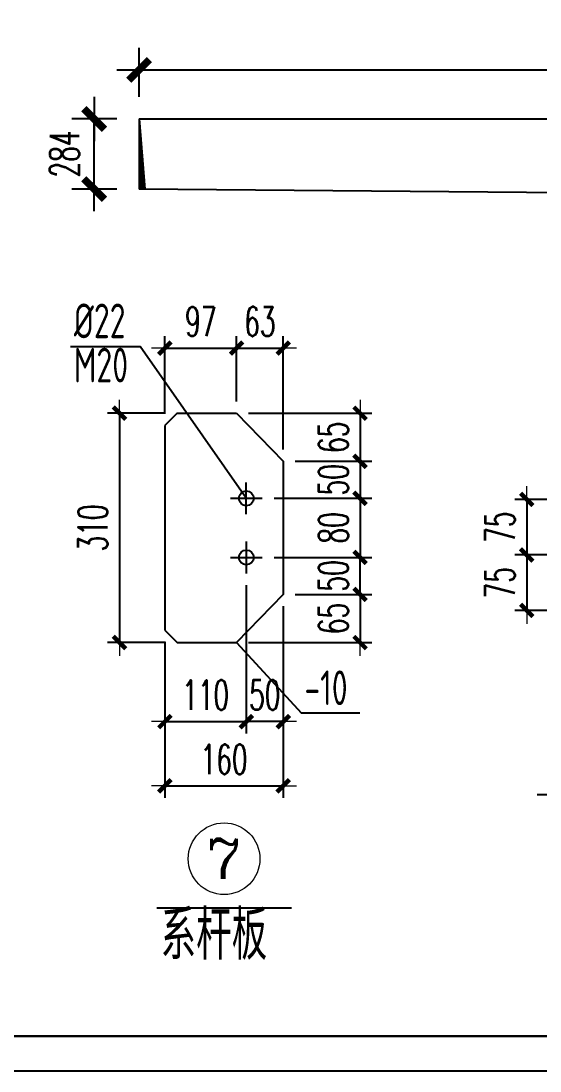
# Model space of a CAD drawing. Header units: inches. Extents: x 129725932 to 129894734, y 55771230 to 55809283.
# Drawn here: x 129803368 to 129805473, y 55800911 to 55805169 of the extents above; entities that cross this region are included whole.
import ezdxf
from ezdxf.enums import TextEntityAlignment as Align

# ---------------------------------------------------------------- set-up
doc = ezdxf.new("R2010")
doc.units = ezdxf.units.IN
doc.header["$MEASUREMENT"] = 0
doc.linetypes.add('CENTER', pattern=[50.8, 31.75, -6.35, 6.35, -6.35])
for name, color, linetype in [('TEXT', 7, 'Continuous'), ('TK', 140, 'Continuous'), ('尺寸标注', 8, 'Continuous'), ('钢梁', 3, 'Continuous')]:
    doc.layers.add(name, color=color, linetype=linetype)
for name, color, linetype, lineweight in [('标注', 8, 'Continuous', 9), ('灰线', 253, 'Continuous', 5), ('轴线层', 1, 'CENTER', 15), ('钢架', 7, 'Continuous', 25)]:
    doc.layers.add(name, color=color, linetype=linetype, lineweight=lineweight)
doc.styles.add('ARIAL', font='swisscl.ttf', dxfattribs={"width": 0.7})
doc.styles.add('COMPLEX', font='COMPLEX')
doc.styles.add('DIM_FONT', font='romans.shx', dxfattribs={"width": 0.618, "bigfont": '1hztxt.shx'})
doc.styles.add('HZXY', font='romand.shx', dxfattribs={"bigfont": 'hzxy.shx'})
doc.styles.get("Standard").update_dxf_attribs({"font": 'txt', "bigfont": 'gbcbig.shx'})
doc.styles.add('TSSD_Rein', font='tssdeng.shx', dxfattribs={"width": 0.7, "bigfont": 'atssdchn.shx'})
doc.dimstyles.new('WGH(1)', dxfattribs={"dimscale": 1.2, "dimtxt": 100, "dimasz": 0.5, "dimexe": 75, "dimexo": 75, "dimgap": 50, "dimtad": 1, "dimdec": 0, "dimzin": 0, "dimdsep": 46, "dimtxsty": 'DIM_FONT', "dimblk1": '_DIMX', "dimblk2": '_DIMX', "dimsah": 1, "dimcen": 0.09, "dimclrd": 3, "dimclre": 3, "dimclrt": 7, "dimadec": 0, "dimazin": 0, "dimtfac": 1, "dimtdec": 0, "dimtix": 1, "dimtmove": 2, "dimatfit": 3, "dimldrblk": '_DIMX', "dimfxl": 0, "dimtolj": 1, "dimtzin": 0, "dimarcsym": 0})
doc.dimstyles.new('WGH(3)', dxfattribs={"dimscale": 1.2, "dimtxt": 100, "dimasz": 0.3, "dimexe": 40, "dimexo": 40, "dimgap": 40, "dimtad": 1, "dimdec": 0, "dimlfac": 0.333333, "dimzin": 0, "dimdsep": 46, "dimtxsty": 'DIM_FONT', "dimblk1": '_DIMX', "dimblk2": '_DIMX', "dimsah": 1, "dimcen": 0.09, "dimclrd": 3, "dimclre": 3, "dimclrt": 7, "dimadec": 0, "dimazin": 0, "dimtfac": 1, "dimtdec": 0, "dimtix": 1, "dimtmove": 2, "dimatfit": 3, "dimldrblk": '_DIMX', "dimfxl": 0, "dimtolj": 1, "dimtzin": 0, "dimarcsym": 0})

# ---------------------------------------------------------------- blocks, each defined once
blk = doc.blocks.new('TK')
at = {"layer": 'TK', "lineweight": -3}
for p, q in [((6350752, 2858833.1), (6334917, 2858833.1)), ((6334917, 2858833.1), (6350752, 2858833.1)), ((6334917, 2858833.1), (6350752, 2858833.1)), ((6350752, 2858833.1), (6334917, 2858833.1)), ((6334425.8, 2858636.6), (6350948.5, 2858636.6)), ((6334425.8, 2858636.6), (6350948.5, 2858636.6))]:
    blk.add_line(p, q, dxfattribs=at)
for tag, height, style, width, p in [('DISCIPLINE', 58.9, 'HZXY', 1, (6349472.7, 2859435.4)), ('PROJECT-NAME', 98.2, 'HZXY', 0.8, (6344531.8, 2859366.2)), ('ITEM-NAME', 98.2, 'HZXY', 0.8, (6346423, 2859369.9)), ('STATUS', 58.9, 'HZXY', 0.8, (6350406.5, 2859350.8)), ('版本号', 58.9, 'HZXY', 1, (6342281.9, 2859251.5)), ('REWORK-DATE', 58.9, 'ARIAL', 1, (6342814.4, 2859259)), ('DRAWING-TITLE', 98.2, 'HZXY', 0.8, (6347969.5, 2859229.5)), ('SCALE', 58.9, 'ARIAL', 1, (6349470.2, 2859271.1)), ('DRAWING-TITLE', 98.2, 'HZXY', 0.8, (6347970.5, 2859098.8)), ('版本号', 58.9, 'HZXY', 1, (6342281.9, 2859078.2)), ('REWORK-DATE', 58.9, 'ARIAL', 1, (6342814.4, 2859087.1)), ('DATE', 58.9, 'ARIAL', 1, (6349468, 2859092.1)), ('DRAWING-TITLE', 98.2, 'HZXY', 0.8, (6347972.1, 2858962.5)), ('PROJECT-NUMBER', 58.9, 'ARIAL', 0.9, (6350395.7, 2859013.3)), ('DRAWING-NUMBER', 58.9, 'ARIAL', 1, (6349470.8, 2858922)), ('版本号', 58.9, 'HZXY', 1, (6342281.9, 2858912.2)), ('REWORK-DATE', 58.9, 'ARIAL', 1, (6342814.4, 2858915.2))]:
    blk.add_attdef(tag, text='', height=height, dxfattribs=dict(at, style=style, width=width)).set_placement(p, align=Align.MIDDLE)
blk = doc.blocks.new('_DIMX')
blk.add_line((-150, 0), (150, 0))
at = {"const_width": 50}
blk.add_lwpolyline([(-70, -70), (70, 70)], dxfattribs=at)
blk = doc.blocks.new('*D313')
at = {"layer": 'Defpoints', "color": 0}
for p in [(129803664.8, 55804772), (129803847.1, 55804772), (129803847.1, 55804488.1)]:
    blk.add_point(p, dxfattribs=at)
at = {"layer": '尺寸标注', "color": 3, "lineweight": -2}
for p, q in [((129803757.1, 55804772), (129803574.8, 55804772)), ((129803664.8, 55804772.6), (129803664.8, 55804773.2)), ((129803664.8, 55804488.1), (129803664.8, 55804772)), ((129803757.1, 55804488.1), (129803574.8, 55804488.1)), ((129803664.8, 55804487.5), (129803664.8, 55804486.9))]:
    blk.add_line(p, q, dxfattribs=at)
at = {"layer": '尺寸标注', "color": 3, "lineweight": -2, "xscale": 0.5999999999999995, "yscale": 0.5999999999999995, "zscale": 0.5999999999999995}
for p, rotation in [((129803664.8, 55804772), 270), ((129803664.8, 55804488.1), 90)]:
    blk.add_blockref('_DIMX', p, dxfattribs=dict(at, rotation=rotation))
at = {"layer": '尺寸标注', "color": 7, "insert": (129803544.8, 55804630.1), "char_height": 120, "attachment_point": 5, "rotation": 90, "style": 'DIM_FONT'}
blk.add_mtext('\\A1;284', dxfattribs=at)
blk = doc.blocks.new('*D314')
at = {"layer": 'Defpoints', "color": 0}
for p in [(129803847.1, 55804970.6), (129803847.1, 55804772), (129809227.7, 55804772)]:
    blk.add_point(p, dxfattribs=at)
at = {"layer": '尺寸标注', "color": 3, "lineweight": -2}
for p, q in [((129803847.1, 55804862), (129803847.1, 55805060.6)), ((129809227.7, 55804862), (129809227.7, 55805060.6)), ((129809227.1, 55804970.6), (129803847.7, 55804970.6))]:
    blk.add_line(p, q, dxfattribs=at)
at = {"layer": '尺寸标注', "color": 3, "lineweight": -2, "xscale": 0.5999999999999995, "yscale": 0.5999999999999995, "zscale": 0.5999999999999995, "rotation": 180}
blk.add_blockref('_DIMX', (129803847.1, 55804970.6), dxfattribs=at)
at = {"layer": '尺寸标注', "color": 3, "lineweight": -2, "xscale": 0.5999999999999995, "yscale": 0.5999999999999995, "zscale": 0.5999999999999995}
blk.add_blockref('_DIMX', (129809227.7, 55804970.6), dxfattribs=at)
at = {"layer": '尺寸标注', "color": 7, "insert": (129806537.4, 55805090.6), "char_height": 120, "attachment_point": 5, "style": 'DIM_FONT'}
blk.add_mtext('\\A1;5381', dxfattribs=at)
blk = doc.blocks.new('*D376')
at = {"layer": 'Defpoints', "color": 0}
for p in [(129804242.7, 55803842.9), (129804242.7, 55803578.9), (129803951.7, 55803528.9)]:
    blk.add_point(p, dxfattribs=at)
at = {"layer": '标注', "color": 3, "lineweight": -2}
for p, q in [((129803951.7, 55803576.9), (129803951.7, 55803890.9)), ((129804242.7, 55803626.9), (129804242.7, 55803890.9)), ((129803952, 55803842.9), (129804242.3, 55803842.9))]:
    blk.add_line(p, q, dxfattribs=at)
at = {"layer": '标注', "color": 3, "lineweight": -2, "xscale": 0.3599999999999997, "yscale": 0.3599999999999997, "zscale": 0.3599999999999997, "rotation": 180}
blk.add_blockref('_DIMX', (129803951.7, 55803842.9), dxfattribs=at)
at = {"layer": '标注', "color": 3, "lineweight": -2, "xscale": 0.3599999999999997, "yscale": 0.3599999999999997, "zscale": 0.3599999999999997}
blk.add_blockref('_DIMX', (129804242.7, 55803842.9), dxfattribs=at)
at = {"layer": '标注', "color": 7, "insert": (129804097.2, 55803950.9), "char_height": 120, "attachment_point": 5, "style": 'DIM_FONT'}
blk.add_mtext('\\A1;97', dxfattribs=at)
blk = doc.blocks.new('*D360')
at = {"layer": 'Defpoints', "color": 0}
for p in [(129804431.7, 55803383.9), (129804346.3, 55803233.9), (129804743, 55803233.9)]:
    blk.add_point(p, dxfattribs=at)
at = {"layer": '标注', "color": 3, "lineweight": -2}
for p, q in [((129804479.7, 55803383.9), (129804791, 55803383.9)), ((129804743, 55803384.2), (129804743, 55803384.6)), ((129804743, 55803383.9), (129804743, 55803233.9)), ((129804394.3, 55803233.9), (129804791, 55803233.9)), ((129804743, 55803233.5), (129804743, 55803233.2))]:
    blk.add_line(p, q, dxfattribs=at)
at = {"layer": '标注', "color": 3, "lineweight": -2, "xscale": 0.3599999999999997, "yscale": 0.3599999999999997, "zscale": 0.3599999999999997}
for p, rotation in [((129804743, 55803383.9), 270), ((129804743, 55803233.9), 90)]:
    blk.add_blockref('_DIMX', p, dxfattribs=dict(at, rotation=rotation))
at = {"layer": '标注', "color": 7, "insert": (129804635, 55803308.9), "char_height": 120, "attachment_point": 5, "rotation": 90, "style": 'DIM_FONT'}
blk.add_mtext('\\A1;50', dxfattribs=at)
blk = doc.blocks.new('*D377')
at = {"layer": 'Defpoints', "color": 0}
for p in [(129804346.3, 55803233.9), (129804346.3, 55802993.9), (129804743, 55802993.9)]:
    blk.add_point(p, dxfattribs=at)
at = {"layer": '标注', "color": 3, "lineweight": -2}
for p, q in [((129804394.3, 55803233.9), (129804791, 55803233.9)), ((129804743, 55803233.5), (129804743, 55802994.2)), ((129804394.3, 55802993.9), (129804791, 55802993.9))]:
    blk.add_line(p, q, dxfattribs=at)
at = {"layer": '标注', "color": 3, "lineweight": -2, "xscale": 0.3599999999999997, "yscale": 0.3599999999999997, "zscale": 0.3599999999999997}
for p, rotation in [((129804743, 55803233.9), 90), ((129804743, 55802993.9), 270)]:
    blk.add_blockref('_DIMX', p, dxfattribs=dict(at, rotation=rotation))
at = {"layer": '标注', "color": 7, "insert": (129804635, 55803113.9), "char_height": 120, "attachment_point": 5, "rotation": 90, "style": 'DIM_FONT'}
blk.add_mtext('\\A1;80', dxfattribs=at)
blk = doc.blocks.new('*D378')
at = {"layer": 'Defpoints', "color": 0}
for p in [(129804281.7, 55802929.3), (129804431.7, 55802843.9), (129804281.7, 55802328.3)]:
    blk.add_point(p, dxfattribs=at)
at = {"layer": '标注', "color": 3, "lineweight": -2}
for p, q in [((129804281.7, 55802881.3), (129804281.7, 55802280.3)), ((129804431.7, 55802795.9), (129804431.7, 55802280.3)), ((129804281.3, 55802328.3), (129804281, 55802328.3)), ((129804431.7, 55802328.3), (129804281.7, 55802328.3)), ((129804432, 55802328.3), (129804432.4, 55802328.3))]:
    blk.add_line(p, q, dxfattribs=at)
at = {"layer": '标注', "color": 3, "lineweight": -2, "xscale": 0.3599999999999997, "yscale": 0.3599999999999997, "zscale": 0.3599999999999997}
blk.add_blockref('_DIMX', (129804281.7, 55802328.3), dxfattribs=at)
at = {"layer": '标注', "color": 3, "lineweight": -2, "xscale": 0.3599999999999997, "yscale": 0.3599999999999997, "zscale": 0.3599999999999997, "rotation": 180}
blk.add_blockref('_DIMX', (129804431.7, 55802328.3), dxfattribs=at)
at = {"layer": '标注', "color": 7, "insert": (129804356.7, 55802436.3), "char_height": 120, "attachment_point": 5, "style": 'DIM_FONT'}
blk.add_mtext('\\A1;50', dxfattribs=at)
blk = doc.blocks.new('*D361')
at = {"layer": 'Defpoints', "color": 0}
for p in [(129804346.3, 55802993.9), (129804743, 55802993.9), (129804431.7, 55802843.9)]:
    blk.add_point(p, dxfattribs=at)
at = {"layer": '标注', "color": 3, "lineweight": -2}
for p, q in [((129804394.3, 55802993.9), (129804791, 55802993.9)), ((129804743, 55802994.2), (129804743, 55802994.6)), ((129804743, 55802843.9), (129804743, 55802993.9)), ((129804479.7, 55802843.9), (129804791, 55802843.9)), ((129804743, 55802843.5), (129804743, 55802843.2))]:
    blk.add_line(p, q, dxfattribs=at)
at = {"layer": '标注', "color": 3, "lineweight": -2, "xscale": 0.3599999999999997, "yscale": 0.3599999999999997, "zscale": 0.3599999999999997}
for p, rotation in [((129804743, 55802993.9), 270), ((129804743, 55802843.9), 90)]:
    blk.add_blockref('_DIMX', p, dxfattribs=dict(at, rotation=rotation))
at = {"layer": '标注', "color": 7, "insert": (129804635, 55802918.9), "char_height": 120, "attachment_point": 5, "rotation": 90, "style": 'DIM_FONT'}
blk.add_mtext('\\A1;50', dxfattribs=at)
blk = doc.blocks.new('轴线标号')
at = {"lineweight": 13}
blk.add_circle((0, 0), 0.5, dxfattribs=at)
at = {"layer": '钢架', "lineweight": 13, "style": 'COMPLEX', "width": 1.041667}
blk.add_attdef('A', text='', height=0.56, dxfattribs=at).set_placement((-0.25, -0.28), (0.25, -0.28), align=Align.FIT)
blk = doc.blocks.new('*D362')
at = {"layer": 'Defpoints', "color": 0}
for p in [(129804281.7, 55802929.3), (129803951.7, 55802698.9), (129804281.7, 55802328.3)]:
    blk.add_point(p, dxfattribs=at)
at = {"layer": '标注', "color": 3, "lineweight": -2}
for p, q in [((129804281.7, 55802881.3), (129804281.7, 55802280.3)), ((129803951.7, 55802650.9), (129803951.7, 55802280.3)), ((129803952, 55802328.3), (129804281.3, 55802328.3))]:
    blk.add_line(p, q, dxfattribs=at)
at = {"layer": '标注', "color": 3, "lineweight": -2, "xscale": 0.3599999999999997, "yscale": 0.3599999999999997, "zscale": 0.3599999999999997, "rotation": 180}
blk.add_blockref('_DIMX', (129803951.7, 55802328.3), dxfattribs=at)
at = {"layer": '标注', "color": 3, "lineweight": -2, "xscale": 0.3599999999999997, "yscale": 0.3599999999999997, "zscale": 0.3599999999999997}
blk.add_blockref('_DIMX', (129804281.7, 55802328.3), dxfattribs=at)
at = {"layer": '标注', "color": 7, "insert": (129804116.7, 55802436.3), "char_height": 120, "attachment_point": 5, "style": 'DIM_FONT'}
blk.add_mtext('\\A1;110', dxfattribs=at)
blk = doc.blocks.new('*D363')
at = {"layer": 'Defpoints', "color": 0}
for p in [(129804431.7, 55803842.9), (129804242.7, 55803578.9), (129804431.7, 55803383.9)]:
    blk.add_point(p, dxfattribs=at)
at = {"layer": '标注', "color": 3, "lineweight": -2}
for p, q in [((129804242.7, 55803626.9), (129804242.7, 55803890.9)), ((129804431.7, 55803431.9), (129804431.7, 55803890.9)), ((129804242.3, 55803842.9), (129804242, 55803842.9)), ((129804242.7, 55803842.9), (129804431.7, 55803842.9)), ((129804432, 55803842.9), (129804432.4, 55803842.9))]:
    blk.add_line(p, q, dxfattribs=at)
at = {"layer": '标注', "color": 3, "lineweight": -2, "xscale": 0.3599999999999997, "yscale": 0.3599999999999997, "zscale": 0.3599999999999997}
blk.add_blockref('_DIMX', (129804242.7, 55803842.9), dxfattribs=at)
at = {"layer": '标注', "color": 3, "lineweight": -2, "xscale": 0.3599999999999997, "yscale": 0.3599999999999997, "zscale": 0.3599999999999997, "rotation": 180}
blk.add_blockref('_DIMX', (129804431.7, 55803842.9), dxfattribs=at)
at = {"layer": '标注', "color": 7, "insert": (129804337.2, 55803950.9), "char_height": 120, "attachment_point": 5, "style": 'DIM_FONT'}
blk.add_mtext('\\A1;63', dxfattribs=at)
blk = doc.blocks.new('*D364')
at = {"layer": 'Defpoints', "color": 0}
for p in [(129804001.7, 55803578.9), (129803767.7, 55802648.9), (129804001.7, 55802648.9)]:
    blk.add_point(p, dxfattribs=at)
at = {"layer": '标注', "color": 3, "lineweight": -2}
for p, q in [((129803953.7, 55803578.9), (129803719.7, 55803578.9)), ((129803767.7, 55803578.5), (129803767.7, 55802649.2)), ((129803953.7, 55802648.9), (129803719.7, 55802648.9))]:
    blk.add_line(p, q, dxfattribs=at)
at = {"layer": '标注', "color": 3, "lineweight": -2, "xscale": 0.3599999999999997, "yscale": 0.3599999999999997, "zscale": 0.3599999999999997}
for p, rotation in [((129803767.7, 55803578.9), 90), ((129803767.7, 55802648.9), 270)]:
    blk.add_blockref('_DIMX', p, dxfattribs=dict(at, rotation=rotation))
at = {"layer": '标注', "color": 7, "insert": (129803659.7, 55803113.9), "char_height": 120, "attachment_point": 5, "rotation": 90, "style": 'DIM_FONT'}
blk.add_mtext('\\A1;310', dxfattribs=at)
blk = doc.blocks.new('*D369')
at = {"layer": 'Defpoints', "color": 0}
for p in [(129805617.4, 55803229.1), (129805418.6, 55803004.1), (129805771.4, 55803004.1)]:
    blk.add_point(p, dxfattribs=at)
at = {"layer": '标注', "color": 3, "lineweight": -2}
for p, q in [((129805569.4, 55803229.1), (129805370.6, 55803229.1)), ((129805418.6, 55803228.8), (129805418.6, 55803004.5)), ((129805723.4, 55803004.1), (129805370.6, 55803004.1))]:
    blk.add_line(p, q, dxfattribs=at)
at = {"layer": '标注', "color": 3, "lineweight": -2, "xscale": 0.3599999999999997, "yscale": 0.3599999999999997, "zscale": 0.3599999999999997}
for p, rotation in [((129805418.6, 55803229.1), 90), ((129805418.6, 55803004.1), 270)]:
    blk.add_blockref('_DIMX', p, dxfattribs=dict(at, rotation=rotation))
at = {"layer": '标注', "color": 7, "insert": (129805310.6, 55803116.6), "char_height": 120, "attachment_point": 5, "rotation": 90, "style": 'DIM_FONT'}
blk.add_mtext('\\A1;75', dxfattribs=at)
blk = doc.blocks.new('*D370')
at = {"layer": 'Defpoints', "color": 0}
for p in [(129805771.4, 55803004.1), (129805418.6, 55802779.1), (129805617.4, 55802779.1)]:
    blk.add_point(p, dxfattribs=at)
at = {"layer": '标注', "color": 3, "lineweight": -2}
for p, q in [((129805723.4, 55803004.1), (129805370.6, 55803004.1)), ((129805418.6, 55803003.8), (129805418.6, 55802779.5)), ((129805569.4, 55802779.1), (129805370.6, 55802779.1))]:
    blk.add_line(p, q, dxfattribs=at)
at = {"layer": '标注', "color": 3, "lineweight": -2, "xscale": 0.3599999999999997, "yscale": 0.3599999999999997, "zscale": 0.3599999999999997}
for p, rotation in [((129805418.6, 55803004.1), 90), ((129805418.6, 55802779.1), 270)]:
    blk.add_blockref('_DIMX', p, dxfattribs=dict(at, rotation=rotation))
at = {"layer": '标注', "color": 7, "insert": (129805310.6, 55802891.6), "char_height": 120, "attachment_point": 5, "rotation": 90, "style": 'DIM_FONT'}
blk.add_mtext('\\A1;75', dxfattribs=at)
blk = doc.blocks.new('*D375')
at = {"layer": 'Defpoints', "color": 0}
for p in [(129804431.7, 55802843.9), (129803951.7, 55802698.9), (129804431.7, 55802067.8)]:
    blk.add_point(p, dxfattribs=at)
at = {"layer": '标注', "color": 3, "lineweight": -2}
for p, q in [((129804431.7, 55802795.9), (129804431.7, 55802019.8)), ((129803951.7, 55802650.9), (129803951.7, 55802019.8)), ((129803952, 55802067.8), (129804431.3, 55802067.8))]:
    blk.add_line(p, q, dxfattribs=at)
at = {"layer": '标注', "color": 3, "lineweight": -2, "xscale": 0.3599999999999997, "yscale": 0.3599999999999997, "zscale": 0.3599999999999997, "rotation": 180}
blk.add_blockref('_DIMX', (129803951.7, 55802067.8), dxfattribs=at)
at = {"layer": '标注', "color": 3, "lineweight": -2, "xscale": 0.3599999999999997, "yscale": 0.3599999999999997, "zscale": 0.3599999999999997}
blk.add_blockref('_DIMX', (129804431.7, 55802067.8), dxfattribs=at)
at = {"layer": '标注', "color": 7, "insert": (129804191.7, 55802175.8), "char_height": 120, "attachment_point": 5, "style": 'DIM_FONT'}
blk.add_mtext('\\A1;160', dxfattribs=at)
blk = doc.blocks.new('*D388')
at = {"layer": 'Defpoints', "color": 0}
for p in [(129804431.7, 55802843.9), (129804242.7, 55802648.9), (129804743, 55802648.9)]:
    blk.add_point(p, dxfattribs=at)
at = {"layer": '标注', "color": 3, "lineweight": -2}
for p, q in [((129804479.7, 55802843.9), (129804791, 55802843.9)), ((129804743, 55802844.2), (129804743, 55802844.6)), ((129804743, 55802843.9), (129804743, 55802648.9)), ((129804290.7, 55802648.9), (129804791, 55802648.9)), ((129804743, 55802648.5), (129804743, 55802648.2))]:
    blk.add_line(p, q, dxfattribs=at)
at = {"layer": '标注', "color": 3, "lineweight": -2, "xscale": 0.3599999999999997, "yscale": 0.3599999999999997, "zscale": 0.3599999999999997}
for p, rotation in [((129804743, 55802843.9), 270), ((129804743, 55802648.9), 90)]:
    blk.add_blockref('_DIMX', p, dxfattribs=dict(at, rotation=rotation))
at = {"layer": '标注', "color": 7, "insert": (129804635, 55802746.4), "char_height": 120, "attachment_point": 5, "rotation": 90, "style": 'DIM_FONT'}
blk.add_mtext('\\A1;65', dxfattribs=at)
blk = doc.blocks.new('*D389')
at = {"layer": 'Defpoints', "color": 0}
for p in [(129804242.7, 55803578.9), (129804431.7, 55803383.9), (129804743, 55803383.9)]:
    blk.add_point(p, dxfattribs=at)
at = {"layer": '标注', "color": 3, "lineweight": -2}
for p, q in [((129804743, 55803579.2), (129804743, 55803579.6)), ((129804290.7, 55803578.9), (129804791, 55803578.9)), ((129804743, 55803578.9), (129804743, 55803383.9)), ((129804479.7, 55803383.9), (129804791, 55803383.9)), ((129804743, 55803383.5), (129804743, 55803383.2))]:
    blk.add_line(p, q, dxfattribs=at)
at = {"layer": '标注', "color": 3, "lineweight": -2, "xscale": 0.3599999999999997, "yscale": 0.3599999999999997, "zscale": 0.3599999999999997}
for p, rotation in [((129804743, 55803578.9), 270), ((129804743, 55803383.9), 90)]:
    blk.add_blockref('_DIMX', p, dxfattribs=dict(at, rotation=rotation))
at = {"layer": '标注', "color": 7, "insert": (129804635, 55803481.4), "char_height": 120, "attachment_point": 5, "rotation": 90, "style": 'DIM_FONT'}
blk.add_mtext('\\A1;65', dxfattribs=at)

msp = doc.modelspace()

# ---------------------------------------------------------------- hatches: boundary and pattern name
at = {"layer": '灰线'}
h = msp.add_hatch(dxfattribs=at)
h.set_pattern_fill('ANSI31', color=256, scale=10)
h.set_pattern_definition([(45, (-2832.7674, -166.9981), (-0.883883476483, 0.883883476483), [])])
h.paths.add_polyline_path([(129803847.1, 55804488.1), (129803869.8, 55804487.9), (129803847.1, 55804772)])

# ---------------------------------------------------------------- linework, layer by layer
for p, q in [((129804001.7, 55803578.9), (129803951.7, 55803528.9)), ((129804001.7, 55803578.9), (129804242.7, 55803578.9)), ((129804242.7, 55803578.9), (129804431.7, 55803383.9)), ((129803951.7, 55803528.9), (129803951.7, 55802698.9)), ((129804431.7, 55803383.9), (129804431.7, 55802843.9)), ((129804281.7, 55803169.3), (129804281.7, 55803298.5)), ((129804217.1, 55803233.9), (129804346.3, 55803233.9)), ((129804281.7, 55803058.5), (129804281.7, 55802929.3)), ((129804217.1, 55802993.9), (129804346.3, 55802993.9)), ((129804431.7, 55802843.9), (129804242.7, 55802648.9)), ((129803951.7, 55802698.9), (129804001.7, 55802648.9)), ((129804001.7, 55802648.9), (129804242.7, 55802648.9)), ((129805461.3, 55802033), (129806223.7, 55802033)), ((129803918.9, 55801572.5), (129804464.4, 55801572.5))]:
    msp.add_line(p, q)
for centre in [(129804281.7, 55803233.9), (129804281.7, 55802993.9)]:
    msp.add_circle(centre, 30)
at = {"layer": '尺寸标注'}
for p, q in [((129803568.6, 55803849.8), (129803850.9, 55803849.8)), ((129804281.7, 55803233.9), (129803850.9, 55803849.8)), ((129804242.7, 55802648.9), (129804506.2, 55802362)), ((129804742.2, 55802362), (129804506.2, 55802362))]:
    msp.add_line(p, q, dxfattribs=at)
at = {"layer": '钢梁'}
for p, q in [((129803847.1, 55804772), (129803869.8, 55804487.9)), ((129803847.1, 55804772), (129809227.7, 55804772)), ((129803847.1, 55804772), (129803847.1, 55804488.1)), ((129809227.7, 55804438.2), (129803847.1, 55804488.1))]:
    msp.add_line(p, q, dxfattribs=at)

# ---------------------------------------------------------------- block references
at = {"xscale": 0.7173618336110094, "yscale": 0.7173618301973851, "zscale": 0.7173618351155617}
msp.add_blockref('TK', (125258651.1, 53750234.7), dxfattribs=at)
ref = msp.add_blockref('轴线标号', (129804191.7, 55801772.1), dxfattribs=dict(xscale=290.6235134154558, yscale=290.6235134080052, zscale=290.6235134116318))
ref.add_attrib('A', '7', dxfattribs={"layer": '钢架', "lineweight": 13, "height": 162.7, "style": 'COMPLEX', "width": 1.339286}).set_placement((129804119, 55801690.8), (129804264.3, 55801690.8), align=Align.FIT)

# ---------------------------------------------------------------- texts
at = {"layer": 'TEXT', "style": 'TSSD_Rein', "width": 0.7}
for s, p in [('%%C22', (129803582.6, 55803883)), ('M20', (129803582.6, 55803703.7)), ('-10', (129804517.4, 55802395.1))]:
    msp.add_text(s, height=140.62, dxfattribs=at).set_placement(p)
at = {"layer": '轴线层', "color": 4, "linetype": 'ByBlock', "insert": (129803934.5, 55801562.6), "char_height": 200, "width": 1299.603, "attachment_point": 1}
msp.add_mtext('系杆板', dxfattribs=at)

# ---------------------------------------------------------------- dimensions: what is measured, and where the dimension line sits
at = {"layer": '尺寸标注'}
dim = msp.add_linear_dim(base=(129803847.1, 55804970.6), p1=(129809227.7, 55804772), p2=(129803847.1, 55804772), dimstyle='WGH(1)', override={"dimfxl": 250}, dxfattribs=at)
dim.commit()
dim.dimension.update_dxf_attribs({"geometry": '*D314', "text_midpoint": (129806537.4, 55805090.6)})
dim = msp.add_linear_dim(base=(129803664.8, 55804772), p1=(129803847.1, 55804488.1), p2=(129803847.1, 55804772), angle=90, dimstyle='WGH(1)', override={"dimfxl": 250}, dxfattribs=at)
dim.commit()
dim.dimension.update_dxf_attribs({"geometry": '*D313', "text_midpoint": (129803544.8, 55804630.1)})
at = {"layer": '标注'}
for base, p1, p2, picture, middle in [((129804242.7, 55803842.9), (129803951.7, 55803528.9), (129804242.7, 55803578.9), '*D376', (129804097.2, 55803950.9)), ((129804431.7, 55803842.9), (129804242.7, 55803578.9), (129804431.7, 55803383.9), '*D363', (129804337.2, 55803950.9)), ((129804281.7, 55802328.3), (129803951.7, 55802698.9), (129804281.7, 55802929.3), '*D362', (129804116.7, 55802436.3)), ((129804281.7, 55802328.3), (129804431.7, 55802843.9), (129804281.7, 55802929.3), '*D378', (129804356.7, 55802436.3)), ((129804431.7, 55802067.8), (129803951.7, 55802698.9), (129804431.7, 55802843.9), '*D375', (129804191.7, 55802175.8))]:
    dim = msp.add_linear_dim(base=base, p1=p1, p2=p2, dimstyle='WGH(3)', dxfattribs=at)
    dim.commit()
    dim.dimension.update_dxf_attribs({"geometry": picture, "text_midpoint": middle})
for base, p1, p2, angle, picture, middle in [((129803767.7, 55802648.9), (129804001.7, 55803578.9), (129804001.7, 55802648.9), 90, '*D364', (129803659.7, 55803113.9)), ((129804743, 55803383.9), (129804242.7, 55803578.9), (129804431.7, 55803383.9), 90, '*D389', (129804635, 55803481.4)), ((129804743, 55803233.9), (129804431.7, 55803383.9), (129804346.3, 55803233.9), 90, '*D360', (129804635, 55803308.9)), ((129804743, 55802993.9), (129804346.3, 55803233.9), (129804346.3, 55802993.9), 90, '*D377', (129804635, 55803113.9)), ((129805418.6, 55803004.1), (129805617.4, 55803229.1), (129805771.4, 55803004.1), 90, '*D369', (129805310.6, 55803116.6)), ((129804743, 55802993.9), (129804431.7, 55802843.9), (129804346.3, 55802993.9), 270, '*D361', (129804635, 55802918.9)), ((129805418.6, 55802779.1), (129805771.4, 55803004.1), (129805617.4, 55802779.1), 90, '*D370', (129805310.6, 55802891.6)), ((129804743, 55802648.9), (129804431.7, 55802843.9), (129804242.7, 55802648.9), 90, '*D388', (129804635, 55802746.4))]:
    dim = msp.add_linear_dim(base=base, p1=p1, p2=p2, angle=angle, dimstyle='WGH(3)', dxfattribs=at)
    dim.commit()
    dim.dimension.update_dxf_attribs({"geometry": picture, "text_midpoint": middle})

doc.saveas('drawing.dxf')
